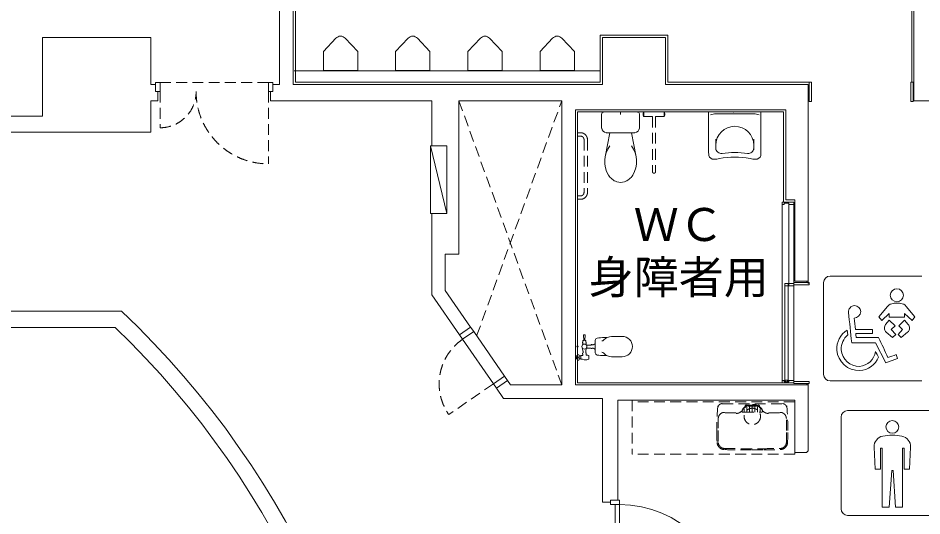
# Model space of a CAD drawing. Units: millimetres, scale not verified. Extents: x -27622 to 28378, y -25776 to 13441.
# Drawn here: x 8711 to 18734, y 28 to 5551 of the extents above; entities that cross this region are included whole.
import ezdxf
from ezdxf.enums import TextEntityAlignment as Align

# ---------------------------------------------------------------- set-up
doc = ezdxf.new("R2010")
doc.units = ezdxf.units.MM
doc.header["$LTSCALE"] = 100
doc.linetypes.add('DASHED1', pattern=[1.8, 1.2, -0.6])
doc.layers.add('0-0', color=7, linetype='Continuous', lineweight=18)
doc.layers.add('D-E', color=7, linetype='Continuous', lineweight=18)
doc.layers.add('0-A', color=7, linetype='Continuous')
doc.styles.add('HGｺﾞｼｯｸE', font='')
doc.styles.get('HGｺﾞｼｯｸE').set_extended_font_data('HGｺﾞｼｯｸE')

msp = doc.modelspace()

# ---------------------------------------------------------------- linework, layer by layer
at = {"layer": '0-0'}
for p, q in [((11611.6, 4814.7), (11611.6, 8414)), ((11761.8, 4814.7), (11761.8, 8414)), ((11786.8, 4839.7), (11786.8, 7988.5)), ((18620, 7988.5), (18620, 4839.7)), ((18645, 8013.5), (18645, 5335.3)), ((8983.5, 5335.3), (8983.5, 4464.3)), ((10185, 5335.3), (8983.5, 5335.3)), ((10185, 4814.7), (10185, 5335.3)), ((12096.4, 5179.3), (12235.9, 5327.8)), ((12477.7, 5179.3), (12338.3, 5327.8)), ((12897.3, 5179.3), (13036.8, 5327.8)), ((13278.7, 5179.3), (13139.2, 5327.8)), ((13698.3, 5179.3), (13837.8, 5327.8)), ((14079.7, 5179.3), (13940.2, 5327.8)), ((14499.2, 5179.3), (14638.7, 5327.8)), ((14880.6, 5179.3), (14741.1, 5327.8)), ((15916.8, 5360.4), (15165.9, 5360.4)), ((15165.9, 5360.4), (15165.9, 4839.7)), ((15891.7, 5335.3), (15190.9, 5335.3)), ((15190.9, 5335.3), (15190.9, 4814.7)), ((15891.7, 4814.7), (15891.7, 5335.3)), ((15916.8, 4839.7), (15916.8, 5360.4)), ((18645, 5335.3), (18645, 4634.5)), ((12096.4, 4968.6), (12096.4, 5179.3)), ((12477.7, 4968.6), (12477.7, 5179.3)), ((12897.3, 4968.6), (12897.3, 5179.3)), ((13278.7, 4968.6), (13278.7, 5179.3)), ((13698.3, 4968.6), (13698.3, 5179.3)), ((14079.6, 4968.6), (14079.7, 5179.3)), ((14499.2, 4968.6), (14499.2, 5179.3)), ((14880.6, 4968.6), (14880.6, 5179.3)), ((11773.9, 4965.2), (15165.9, 4965.2)), ((12477.7, 4968.6), (12096.4, 4968.6)), ((13278.7, 4968.6), (12897.3, 4968.6)), ((14079.6, 4968.6), (13698.3, 4968.6)), ((14880.6, 4968.6), (14499.2, 4968.6)), ((10185, 4814.7), (10235, 4814.7)), ((10235, 4834.7), (10285.1, 4834.7)), ((10235, 4734.6), (10235, 4834.7)), ((10235, 4734.6), (10235, 4814.7)), ((10285.1, 4834.7), (10285.1, 4734.6)), ((11486.5, 4834.7), (11486.5, 4734.6)), ((11486.5, 4834.7), (11536.6, 4834.7)), ((11536.6, 4734.6), (11536.6, 4834.7)), ((11536.6, 4734.6), (11536.6, 4814.7)), ((11536.6, 4814.7), (11611.6, 4814.7)), ((11761.8, 4814.7), (15190.9, 4814.7)), ((15165.9, 4839.7), (11786.8, 4839.7)), ((15891.7, 4814.7), (17473.6, 4814.7)), ((15916.8, 4839.7), (17483.6, 4839.7)), ((17473.6, 2607.1), (17473.6, 4814.7)), ((10260, 4734.6), (10235, 4734.6)), ((10235, 4734.6), (10285.1, 4734.6)), ((10260, 4734.6), (10260, 4634.5)), ((11486.5, 4734.6), (11536.6, 4734.6)), ((11511.5, 4734.6), (11536.6, 4734.6)), ((11511.5, 4734.6), (11511.5, 4634.5)), ((10185, 4284.1), (10185, 4634.5)), ((10260, 4634.5), (10185, 4634.5)), ((13298.7, 4634.5), (11511.5, 4634.5)), ((13298.7, 4634.5), (13298.7, 4134.9)), ((13599, 4634.5), (13599, 2932.5)), ((14740.4, 4634.5), (13599, 4634.5)), ((14740.4, 4634.5), (14740.4, 1480.7)), ((18645, 4634.5), (19195.7, 4634.5)), ((13298.7, 4284.1), (13298.7, 4534.4)), ((14890.5, 4534.4), (14890.5, 1480.7)), ((14890.5, 4534.4), (17223.3, 4534.4)), ((17223.3, 3533.2), (17223.3, 4534.4)), ((8983.5, 4464.3), (5359.2, 4464.3)), ((15182.2, 4329.1), (15182.2, 4489.3)), ((15202.3, 4509.3), (15581.5, 4509.3)), ((15392.5, 4509.3), (15392.5, 4479.3)), ((15601.5, 4329.1), (15601.5, 4489.3)), ((16368.2, 4509.3), (16368.2, 4058.2)), ((16948.9, 4509.3), (16368.2, 4509.3)), ((16867.4, 4489.3), (16449.6, 4489.3)), ((16948.9, 4509.3), (16948.9, 4057.8)), ((17198.3, 4509.3), (17198.3, 3508.2)), ((6861, 4284.1), (8983.5, 4284.1)), ((8983.5, 4284.1), (10185, 4284.1)), ((15221, 4012.5), (15273.6, 4279.1)), ((15232.3, 4279.1), (15551.4, 4279.1)), ((15563.9, 4012.5), (15511.4, 4279.1)), ((13283.6, 4134.9), (13283.6, 3384)), ((13463.9, 3384), (13463.9, 4134.9)), ((16448.3, 4089.8), (16448.3, 4208.8)), ((16868.8, 4089.8), (16868.8, 4208.5)), ((17183.3, 3483.1), (17183.3, 3508.2)), ((17183.3, 3508.2), (17313.4, 3508.2)), ((17223.3, 3533.2), (17323.4, 3533.2)), ((17313.4, 3483.1), (17313.4, 3508.2)), ((17323.4, 2632.1), (17323.4, 3533.2)), ((17205.3, 3483.1), (17183.3, 3483.1)), ((17183.3, 1530.8), (17183.3, 3483.1)), ((17257.4, 3498.1), (17205.3, 3498.1)), ((17205.3, 3483.1), (17205.3, 3498.1)), ((17257.4, 3483.1), (17257.4, 3498.1)), ((17257.4, 2607.1), (17257.4, 3483.1)), ((17313.4, 3483.1), (17257.4, 3483.1)), ((17313.4, 1530.8), (17313.4, 3483.1)), ((13283.6, 3384), (13463.9, 3384)), ((13298.7, 3384), (13298.7, 2481.9)), ((13599, 2932.5), (13448.8, 2932.5)), ((13448.8, 2528.7), (13448.8, 2932.5)), ((17213.3, 2607.1), (17249.3, 2607.1)), ((17213.3, 1533.8), (17213.3, 2607.1)), ((17249.3, 2607.1), (17249.3, 1533.8)), ((17313.4, 2617.1), (17313.4, 2607.1)), ((17313.4, 2617.1), (17483.6, 2617.1)), ((17313.4, 2592.1), (17313.4, 2617.1)), ((17313.4, 2607.1), (17313.4, 2582.1)), ((17458.6, 2632.1), (17458.6, 2617.1)), ((13729.4, 2122.3), (13448.8, 2528.7)), ((17213.3, 2582.1), (17249.3, 2582.1)), ((17313.4, 2582.1), (17257.4, 2582.1)), ((13298.7, 2481.9), (13605.8, 2037)), ((8498.9, 2298), (9859.6, 2298)), ((9788.2, 2117.1), (8524, 2117.1)), ((13605.8, 2037), (13729.4, 2122.3)), ((13729.4, 2122.3), (13763.5, 2072.9)), ((13639.9, 1987.6), (13605.8, 2037)), ((13763.5, 2072.9), (13639.9, 1987.6)), ((14104.8, 1578.6), (13763.5, 2072.9)), ((14982.7, 2036.6), (14990.7, 2036.6)), ((14982.7, 2036.6), (14985.3, 1972.3)), ((14998.7, 2036.6), (14990.7, 2036.6)), ((14998.7, 2036.6), (14996, 1972.3)), ((15210.4, 2006.4), (15240.9, 2006.4)), ((15292.5, 2018.9), (15410.7, 2018.9)), ((13981.2, 1493.2), (13639.9, 1987.6)), ((14908.5, 1913.3), (14922.6, 1899.2)), ((14908.5, 1899.2), (14922.6, 1913.3)), ((14972.6, 1943.8), (14972.6, 1927.7)), ((14973.6, 1972.3), (14973.6, 1954.6)), ((14973.6, 1972.3), (14985.3, 1972.3)), ((14996, 1972.3), (15007.7, 1972.3)), ((15007.7, 1972.3), (15007.7, 1954.6)), ((15008.7, 1943.8), (15008.7, 1927.7)), ((15015, 1922.1), (15064.2, 1922.1)), ((15064.2, 1922.1), (15064.2, 1926.1)), ((15076.3, 1925.3), (15092.8, 1925.3)), ((15097.5, 1928.8), (15092.8, 1928.8)), ((15092.8, 1925.3), (15092.8, 1928.8)), ((15105, 1932.8), (15097.5, 1932.8)), ((15097.5, 1928.8), (15097.5, 1932.8)), ((15110.8, 1937.3), (15105, 1937.3)), ((15105, 1932.8), (15105, 1937.3)), ((15110.8, 1837.1), (15110.8, 1975.5)), ((14931.6, 1766.1), (14931.6, 1806.1)), ((14971.1, 1834.8), (14975.6, 1835.5)), ((14971.1, 1824.2), (14971.1, 1834.8)), ((14972.6, 1823.5), (14971.1, 1824.2)), ((14972.6, 1811.5), (14972.6, 1823.5)), ((14973.1, 1863.7), (14973.1, 1856.2)), ((14975.6, 1856.2), (14973.1, 1856.2)), ((14975.6, 1835.5), (14975.6, 1856.2)), ((15005.7, 1835.5), (15005.7, 1856.2)), ((15005.7, 1856.2), (15008.2, 1856.2)), ((15010.2, 1834.8), (15005.7, 1835.5)), ((15008.2, 1863.7), (15008.2, 1856.2)), ((15008.7, 1817.6), (15008.7, 1823.5)), ((15010.2, 1824.2), (15010.2, 1834.8)), ((15014.9, 1890.4), (15064.2, 1890.4)), ((15064.2, 1890.4), (15064.2, 1886.4)), ((15076.3, 1887.2), (15092.8, 1887.2)), ((15092.8, 1887.2), (15092.8, 1883.7)), ((15097.5, 1883.7), (15092.8, 1883.7)), ((15097.5, 1883.7), (15097.5, 1879.7)), ((15105, 1879.7), (15097.5, 1879.7)), ((15105, 1879.7), (15105, 1875.2)), ((15110.8, 1875.2), (15105, 1875.2)), ((15210.4, 1806.1), (15240.9, 1806.1)), ((14915.6, 1802.4), (14899.4, 1802.4)), ((14899.4, 1769.8), (14899.4, 1802.4)), ((14915.6, 1769.8), (14899.4, 1769.8)), ((14908.5, 1793.2), (14922.6, 1779)), ((14908.5, 1779), (14922.6, 1793.2)), ((14918.6, 1753.1), (14915.6, 1753.1)), ((14931.6, 1802.4), (14952.6, 1802.4)), ((14931.6, 1769.8), (14952.6, 1769.8)), ((14964.5, 1765.1), (14952.6, 1765.1)), ((14988.3, 1760.7), (14968.3, 1765.7)), ((15041.2, 1794.8), (15041.2, 1777.4)), ((15292.5, 1793.6), (15410.7, 1793.6)), ((14104.8, 1578.6), (13981.2, 1493.2)), ((14138.9, 1529.1), (14015.4, 1443.8)), ((14104.8, 1578.6), (14138.9, 1529.1)), ((14172.3, 1480.7), (14138.9, 1529.1)), ((14915.6, 1505.8), (17183.3, 1505.8)), ((17183.3, 1505.8), (17183.3, 1530.8)), ((17183.3, 1530.8), (17205.3, 1530.8)), ((17205.3, 1515.8), (17205.3, 1530.8)), ((17205.3, 1515.8), (17257.4, 1515.8)), ((17213.3, 1533.8), (17249.3, 1533.8)), ((17249.3, 1515.8), (17213.3, 1515.8)), ((17257.4, 1530.8), (17313.4, 1530.8)), ((17257.4, 1515.8), (17257.4, 1530.8)), ((17313.4, 1520.8), (17483.6, 1520.8)), ((17313.4, 1495.8), (17313.4, 1520.8)), ((17483.6, 1495.8), (17483.6, 1520.8)), ((14015.4, 1443.8), (13981.2, 1493.2)), ((14015.4, 1443.8), (14093.5, 1330.6)), ((14172.3, 1480.7), (14740.4, 1480.7)), ((14890.5, 1480.7), (17473.6, 1480.7)), ((17313.4, 1495.8), (17483.6, 1495.8)), ((17458.6, 1480.7), (17458.6, 1495.8)), ((17473.6, 1480.7), (17473.6, 1495.8)), ((17473.6, 749.9), (17473.6, 1480.7)), ((14093.5, 1330.6), (15190.9, 1330.6)), ((15190.9, 1330.6), (15190.9, 179.2)), ((15361.1, 1310.5), (15361.1, 204.2)), ((17323.4, 1310.5), (15361.1, 1310.5)), ((17323.4, 729.9), (17323.4, 1310.5)), ((15281, 154.2), (15281, 204.2)), ((15281, 204.2), (15381.1, 204.2)), ((15281, 179.2), (15281, 204.2)), ((15361.1, 204.2), (15281, 204.2)), ((15381.1, 154.2), (15381.1, 204.2)), ((15281, 179.2), (15190.9, 179.2)), ((15331.1, 154.2), (15331.1, -1047.3))]:
    msp.add_line(p, q, dxfattribs=at)
at = {"layer": '0-0', "linetype": 'DASHED1'}
for p, q in [((10285.1, 4834.7), (11486.5, 4834.7)), ((10285.1, 4734.6), (10285.1, 4334.1)), ((11486.5, 4734.6), (11486.5, 3933.7)), ((13599, 4634.5), (14740.4, 1480.7)), ((13796.2, 2025.6), (14740.4, 4634.5)), ((15649.7, 4506.3), (15649.7, 4461.5)), ((15651.3, 4509.3), (15872.6, 4509.3)), ((15744.9, 4458.4), (15651.3, 4458.4)), ((15744.9, 4458.4), (15744.9, 3846.1)), ((15779, 4458.5), (15779, 3846.1)), ((15779, 4458.5), (15872.7, 4458.4)), ((15874.2, 4461.5), (15874.2, 4506.3)), ((14948.6, 4279.1), (14915.6, 4279.1)), ((14948.6, 4241), (14915.6, 4241)), ((14986.7, 4203), (14986.7, 3616.3)), ((15024.7, 4203), (15024.7, 3616.3)), ((14948.6, 3578.2), (14915.6, 3578.2)), ((14948.6, 3540.2), (14915.6, 3540.2)), ((13981.2, 1493.2), (13486.9, 1152)), ((17323.4, 1292.1), (15521.2, 1292.1)), ((16520.1, 1270), (17185.8, 1270)), ((16743.4, 1203.8), (16746.1, 1207)), ((16761.3, 1217), (16761.3, 1178.4)), ((16774.8, 1249.8), (16774.8, 1226.8)), ((16783.8, 1258), (16922, 1258)), ((16791.3, 1235.9), (16791.3, 1178.4)), ((16817.9, 1243.8), (16887.9, 1243.8)), ((16821.4, 1243.8), (16821.4, 1178.4)), ((16851.4, 1243.8), (16851.4, 1178.4)), ((16881.4, 1243.8), (16881.4, 1178.4)), ((16911.5, 1237.2), (16911.5, 1178.4)), ((16913, 1270), (16933, 1270)), ((16931, 1249.8), (16931, 1226.8)), ((16941.5, 1219.4), (16941.5, 1178.4)), ((16962.4, 1203.8), (16959.7, 1207)), ((16672, 1171.5), (16545.5, 1171.5)), ((16750.6, 1178.4), (16955.2, 1178.4)), ((17033.9, 1171.5), (17160.3, 1171.5)), ((17323.4, 711.8), (15521.2, 711.8)), ((17323.4, 729.9), (17323.4, 711.8))]:
    msp.add_line(p, q, dxfattribs=at)
at = {"layer": '0-0'}
for points in [[(17483.6, 4624.5), (17508.7, 4624.5), (17508.7, 4839.7), (17483.6, 4839.7)], [(18610, 4624.5), (18635, 4624.5), (18635, 4839.7), (18610, 4839.7)]]:
    msp.add_lwpolyline(points, close=True, dxfattribs=at)
for points in [[(14915.6, 1505.8), (14915.6, 4509.3), (17198.3, 4509.3)], [(13463.9, 4134.9), (13283.6, 4134.9), (13463.9, 3384)], [(17257.4, 2582.1), (17257.4, 2607.1), (17313.4, 2607.1)], [(17313.4, 2592.1), (17483.6, 2592.1), (17483.6, 2617.1)], [(17323.4, 2632.1), (17473.6, 2632.1), (17473.6, 2617.1)], [(14964.5, 1807.1), (14952.6, 1807.1), (14952.6, 1765.1)], [(17313.4, 1530.8), (17313.4, 1505.8), (17183.3, 1505.8)], [(17473.6, 749.9), (17453.6, 729.9), (17323.4, 729.9)], [(15281, 154.2), (15381.1, 154.2), (15381.1, -1047.3)]]:
    msp.add_lwpolyline(points, dxfattribs=at)
at = {"layer": '0-0', "linetype": 'DASHED1'}
msp.add_lwpolyline([(17323.4, 1310.5), (15521.2, 1310.5), (15521.2, 711.8)], dxfattribs=at)
at = {"layer": '0-0'}
for centre, radius in [((16641.5, 4509.3), 2), ((14990.7, 1906.3), 28)]:
    msp.add_circle(centre, radius, dxfattribs=at)
at = {"layer": '0-0', "linetype": 'DASHED1'}
msp.add_circle((16852.9, 1131.9), 90.9, dxfattribs=at)
at = {"layer": '0-0'}
for centre, radius, start, end in [((12287.1, 5279.7), 70.2, 43.21404, 136.78607), ((13088, 5279.7), 70.2, 43.21404, 136.78607), ((13889, 5279.7), 70.2, 43.21404, 136.78607), ((14689.9, 5279.7), 70.2, 43.21404, 136.78607), ((15202.3, 4489.3), 18.8, 90, 180), ((15581.5, 4489.3), 18.8, 0, 90), ((16449.6, 4339.1), 150.2, 90.00005, 114.14212), ((16867.4, 4339.1), 150.2, 65.85767, 90.00005), ((15232.3, 4329.1), 48.8, 180, 270), ((15551.4, 4329.1), 48.8, 270, 0), ((16658.6, 4139.9), 210.2, 0.00005, 180.00005), ((15512.6, 3958.7), 296.6, 143.81, 210.44), ((15272.3, 3958.7), 296.6, 329.56001, 36.19002), ((16518.3, 4058.2), 150.2, 180.00005, 191.77798), ((16425.2, 4038.8), 55.1, 191.77745, 273.95766), ((16508.4, 4108.7), 60.1, 180.00005, 278.52356), ((16658.6, 3106.7), 953.1, 81.47612, 98.52406), ((16808.7, 4108.7), 60.1, 261.47563, 359.6859), ((16891.8, 4038.8), 55.1, 266.0479, 348.2227), ((16798.7, 4058.2), 150.2, 348.22278, 359.84041), ((16394.5, 4483.2), 500.6, 273.95792, 280.85754), ((16658.6, 3106.7), 901.1, 79.14185, 100.8576), ((16922.5, 4483.2), 500.6, 259.14249, 266.04237), ((15416.3, 3912.4), 190.2, 213.33, 249.67999), ((15392.5, 3863.6), 136.4, 251.86, 288.14), ((15368.7, 3912.4), 190.2, 290.32001, 326.67), ((3104.2, -4843.3), 9830.2, 0.58807, 46.59058), ((3104.2, -4843.3), 9650, 0.93193, 46.16003), ((15210.4, 1505.8), 500.6, 90, 99.02299), ((15292.5, 1906.3), 112.6, 90, 139.25999), ((15410.7, 1906.3), 112.6, 270, 90), ((14975.8, 1949.2), 6.65, 126.29027, 233.70428), ((15005.5, 1949.2), 6.65, 306.2957, 53.70972), ((15070.3, 1920.8), 8.01, 41.40999, 138.59), ((15135.8, 1975.5), 25, 99.02399, 180), ((15184.4, 1999.4), 30, 270, 319.25999), ((14918.6, 1806.1), 13, 0, 90), ((14967.1, 1811.4), 5.01, 238.58865, 284.07092), ((14913.1, 1863.7), 60.1, 0, 27.64876), ((14967.6, 1811.5), 5.01, 284.07068, 0), ((15068.3, 1863.7), 60.1, 152.35123, 180), ((15013.7, 1817.6), 5.01, 180, 262.29443), ((14996.9, 1693.5), 120.1, 80.52197, 82.29443), ((14997, 1693.9), 120.1, 69.74976, 80.58295), ((14971.7, 1785.7), 70.1, 7.46385, 17.37233), ((15070.3, 1891.7), 8.01, 221.40999, 318.59), ((15135.8, 1837.1), 25, 180, 260.976), ((15210.4, 2306.7), 500.6, 260.97699, 270), ((15184.4, 1813.1), 30, 40.73999, 90), ((15292.5, 1906.3), 112.6, 220.73999, 270), ((14918.6, 1766.1), 13, 270, 0), ((14967.1, 1760.8), 5.01, 75.92822, 121.41132), ((15002.9, 1818.9), 60.1, 255.92859, 275.74402), ((14996.9, 1878.7), 120.1, 275.74402, 279.47801), ((14997, 1878.3), 120.1, 279.41704, 290.25023), ((14971.7, 1786.5), 70.1, 342.62766, 352.53613), ((17231.3, 1533.8), 18, 180, 0), ((15381.1, -1047.3), 1201.4, 0, 90)]:
    msp.add_arc(centre, radius, start, end, dxfattribs=at)
at = {"layer": '0-0', "linetype": 'DASHED1'}
for centre, radius, start, end in [((10285.1, 4734.6), 400.5, 270, 0), ((11486.5, 4734.6), 801, 180, 270), ((15686.8, 4483.9), 45, 167.27991, 192.71069), ((15686.8, 4483.9), 45, 147.76434, 167.1557), ((15686.8, 4483.9), 45, 192.83488, 212.22626), ((15651.3, 4506.3), 3, 90, 147.76909), ((15651.3, 4461.5), 3, 212.23097, 270), ((15872.6, 4461.5), 3, 270, 327.76909), ((15872.7, 4506.3), 3, 32.23097, 90), ((15837, 4483.9), 45, 12.83488, 32.22626), ((15837, 4483.9), 45, 327.76434, 347.1557), ((15837, 4483.9), 45, 347.28625, 12.70435), ((14948.6, 4203), 76.1, 0.00006, 90.00026), ((14948.6, 4203), 38, 0.00006, 90.00026), ((15761.9, 3846.1), 17, 180.01669, 0.01669), ((14948.6, 3616.3), 76.1, 270.00041, 0.00006), ((14948.6, 3616.3), 38, 270.00041, 0.00006), ((13981.2, 1493.2), 600.7, 124.62027, 214.62027), ((19976.6, 975.3), 3517.2, 175.52827, 179.99994), ((16520.1, 1224), 50.1, 89.99998, 175.52827), ((16852.9, 1123.1), 137.2, 124.70436, 144.83029), ((16852.9, 1126.3), 138.2, 39.39146, 140.60849), ((16783.8, 1249.8), 9.01, 90, 180), ((16852.9, 1123.1), 137.2, 109.46295, 124.70436), ((16817.9, 1214.3), 32, 90, 109.46295), ((16887.9, 1214.3), 32, 70.53703, 90), ((16852.9, 1123.1), 137.2, 55.29562, 70.53703), ((16922, 1249.8), 9.01, 0, 90), ((16852.9, 1123.1), 137.2, 35.16969, 55.29562), ((17185.8, 1224), 50.1, 4.47171, 89.99998), ((13729.2, 975.3), 3517.2, 0, 4.47171), ((19976.6, 975.3), 3504.2, 177.61055, 179.99994), ((16545.5, 1107), 70.1, 89.99998, 177.61055), ((16672, 1254.4), 90.1, 270.00003, 322.43584), ((16750.6, 1189.4), 12, 144.83029, 270), ((16955.2, 1189.4), 12, 270, 35.16969), ((17033.9, 1254.4), 90.1, 217.56415, 270.00003), ((17033.9, 1254.4), 90.1, 250.84351, 261.91492), ((17160.3, 1107), 70.1, 2.3894, 89.99998), ((13729.2, 975.3), 3504.2, 0, 2.3894), ((19976.6, 975.3), 3517.2, 179.99994, 182.33653), ((19976.6, 975.3), 3504.2, 179.99994, 182.33653), ((13729.2, 975.3), 3504.2, 357.66342, 0), ((13729.2, 975.3), 3517.2, 357.66342, 0), ((16545.4, 846.5), 83.1, 182.33661, 268.82121), ((16545.4, 846.5), 70.1, 182.33661, 268.82121), ((17160.4, 846.5), 70.1, 271.17886, 357.66342), ((17160.4, 846.5), 83.1, 271.17879, 357.66342), ((16852.9, 15791.1), 15030.9, 268.82121, 269.50484), ((16852.9, 15791.1), 15017.9, 268.82121, 269.53394), ((16852.9, 15791.1), 15030.9, 269.50441, 270.00003), ((16852.9, 15791.1), 15017.9, 269.53366, 270.45377), ((16852.9, 15791.1), 15030.9, 270.00003, 270.49585), ((16852.9, 15791.1), 15017.9, 270.45377, 271.17886), ((16852.9, 15791.1), 15030.9, 270.49522, 271.17879)]:
    msp.add_arc(centre, radius, start, end, dxfattribs=at)
at = {"layer": 'D-E'}
for p, q in [((17642.8, 1598.1), (17642.8, 2616.1)), ((17715.8, 2688.9), (18733.6, 2688.9)), ((18581.8, 2150.9), (18541.2, 2199.7)), ((17911.9, 2036.1), (17904.4, 2088.1)), ((18733.6, 1524.9), (17715.8, 1524.9)), ((17836.8, 106.7), (17836.8, 1123.9)), ((17909.6, 1196.7), (18927.1, 1196.7)), ((18927.1, 34.3), (17909.6, 34.3))]:
    msp.add_line(p, q, dxfattribs=at)
for points in [[(18353.6, 2352.9), (18257.5, 2234.9), (18287.6, 2197.7), (18371.8, 2273.3), (18371.8, 2232.9), (18541.2, 2232.9), (18541.2, 2273.3), (18626, 2197.7), (18655.2, 2234.9), (18560.6, 2352.9)], [(18435.6, 2138.1), (18371.8, 2199.7), (18331.2, 2150.9)], [(18338.4, 2065.7), (18409.1, 2007.3), (18443.6, 2042.1), (18394, 2096.9), (18435.6, 2138.1)], [(18541.2, 2199.7), (18478, 2138.1), (18519.4, 2096.9), (18469.4, 2042.1), (18503.9, 2007.3), (18574.6, 2065.7)], [(17999.7, 2051.7), (18186, 2051.7), (18186, 2097.7), (17996.1, 2097.7)], [(17955.4, 1949.7), (18217.4, 1949.7), (18332.4, 1724.9), (18464.2, 1774.9), (18446.8, 1817.3)], [(18203.4, 791.5), (18216.9, 546.3), (18274.2, 546.3), (18274.2, 781.1), (18292.1, 781.1), (18292.1, 126.7), (18370.1, 126.7), (18398.8, 531.9), (18413.4, 531.9), (18441, 126.7), (18519.2, 126.7), (18519.2, 781.1), (18537.4, 781.1), (18537.4, 546.3), (18595, 546.3), (18608.2, 791.5)]]:
    msp.add_lwpolyline(points, dxfattribs=at)
for centre, radius, start, end in [((17718.5, 2613.1), 75.8, 92.06556, 177.74587), ((18458.9, 2471.5), 76.6, 91.96799, 176.87266), ((18454.6, 2472.1), 76, 2.72544, 88.7432), ((18459, 2478.7), 76.7, 182.25869, 267.95886), ((18453.3, 2479.4), 77.3, 272.19461, 357.27846), ((17989.1, 2291.7), 70, 92.43157, 184.94089), ((17984.3, 2290.8), 71, 2.70407, 88.50352), ((18430.6, 2282.8), 104.2, 97.29441, 137.68838), ((18462.8, 1880), 508.1, 90.71236, 95.13504), ((18453.1, 1925.9), 462.2, 84.65121, 89.57789), ((18483.4, 2282.2), 104.7, 42.47172, 82.95454), ((45937.1, 5124.3), 28161.2, 185.78522, 186.47276), ((17976.1, 2301), 79.4, 273.52104, 355.04117), ((11099.8, 1317.5), 6940.3, 6.45462, 7.48594), ((18380, 2113.1), 63.1, 180.19084, 228.74827), ((18375.5, 2112.5), 58.5, 139.05455, 179.64841), ((18534.1, 2113.2), 62.4, 310.43869, 359.74036), ((18535.7, 2111.2), 60.8, 1.64168, 40.81275), ((18037.7, 1878), 248.8, 122.38532, 182.28926), ((18042.9, 1878.4), 204.9, 129.70586, 182.10427), ((19918.6, 2223.7), 1926.6, 185.12169, 186.49678), ((18128.9, -54594.2), 56600.1, 89.87395, 90.12605), ((12172, -963.4), 6767.4, 23.96002, 26.02261), ((18040, 1891.2), 251.9, 185.26153, 271.08084), ((18039.9, 1889.2), 202.7, 185.18225, 270.58436), ((18022.6, 1886.3), 200.7, 275.54478, 349.85476), ((18887.4, 2181.3), 744.6, 206.34176, 211.65785), ((20651.6, -4484.9), 6676.7, 109.28138, 110.10644), ((18027.2, 1883.5), 244.8, 274.11599, 337.6826), ((17718.6, 1600.7), 75.9, 181.97804, 267.89659), ((17912.5, 1121.1), 75.7, 92.18552, 177.84597), ((18408.5, 1018), 73.7, 181.59181, 267.56989), ((18408.1, 1013.6), 73.2, 92.06856, 178.12599), ((18403.4, 1013.3), 73.4, 2.03462, 88.44888), ((18403.1, 1018.1), 73.8, 271.81358, 358.34669), ((18324.5, 795), 121.2, 102.01388, 181.63517), ((18403.8, 324.5), 598.3, 89.84743, 100.06223), ((18408.9, 334.2), 588.5, 79.85022, 90.33947), ((18486.8, 794.8), 121.5, 358.44565, 77.74259), ((17912, 109.5), 75.2, 182.11338, 268.17081)]:
    msp.add_arc(centre, radius, start, end, dxfattribs=at)

# ---------------------------------------------------------------- texts
at = {"layer": '0-A', "style": 'HGｺﾞｼｯｸE'}
for s, p in [('ＷＣ', (15536.8, 2967.5)), ('身障者用', (15036.8, 2383.2))]:
    msp.add_text(s, height=366.6, dxfattribs=at).set_placement(p, align=Align.BOTTOM_LEFT)

doc.saveas('drawing.dxf')
